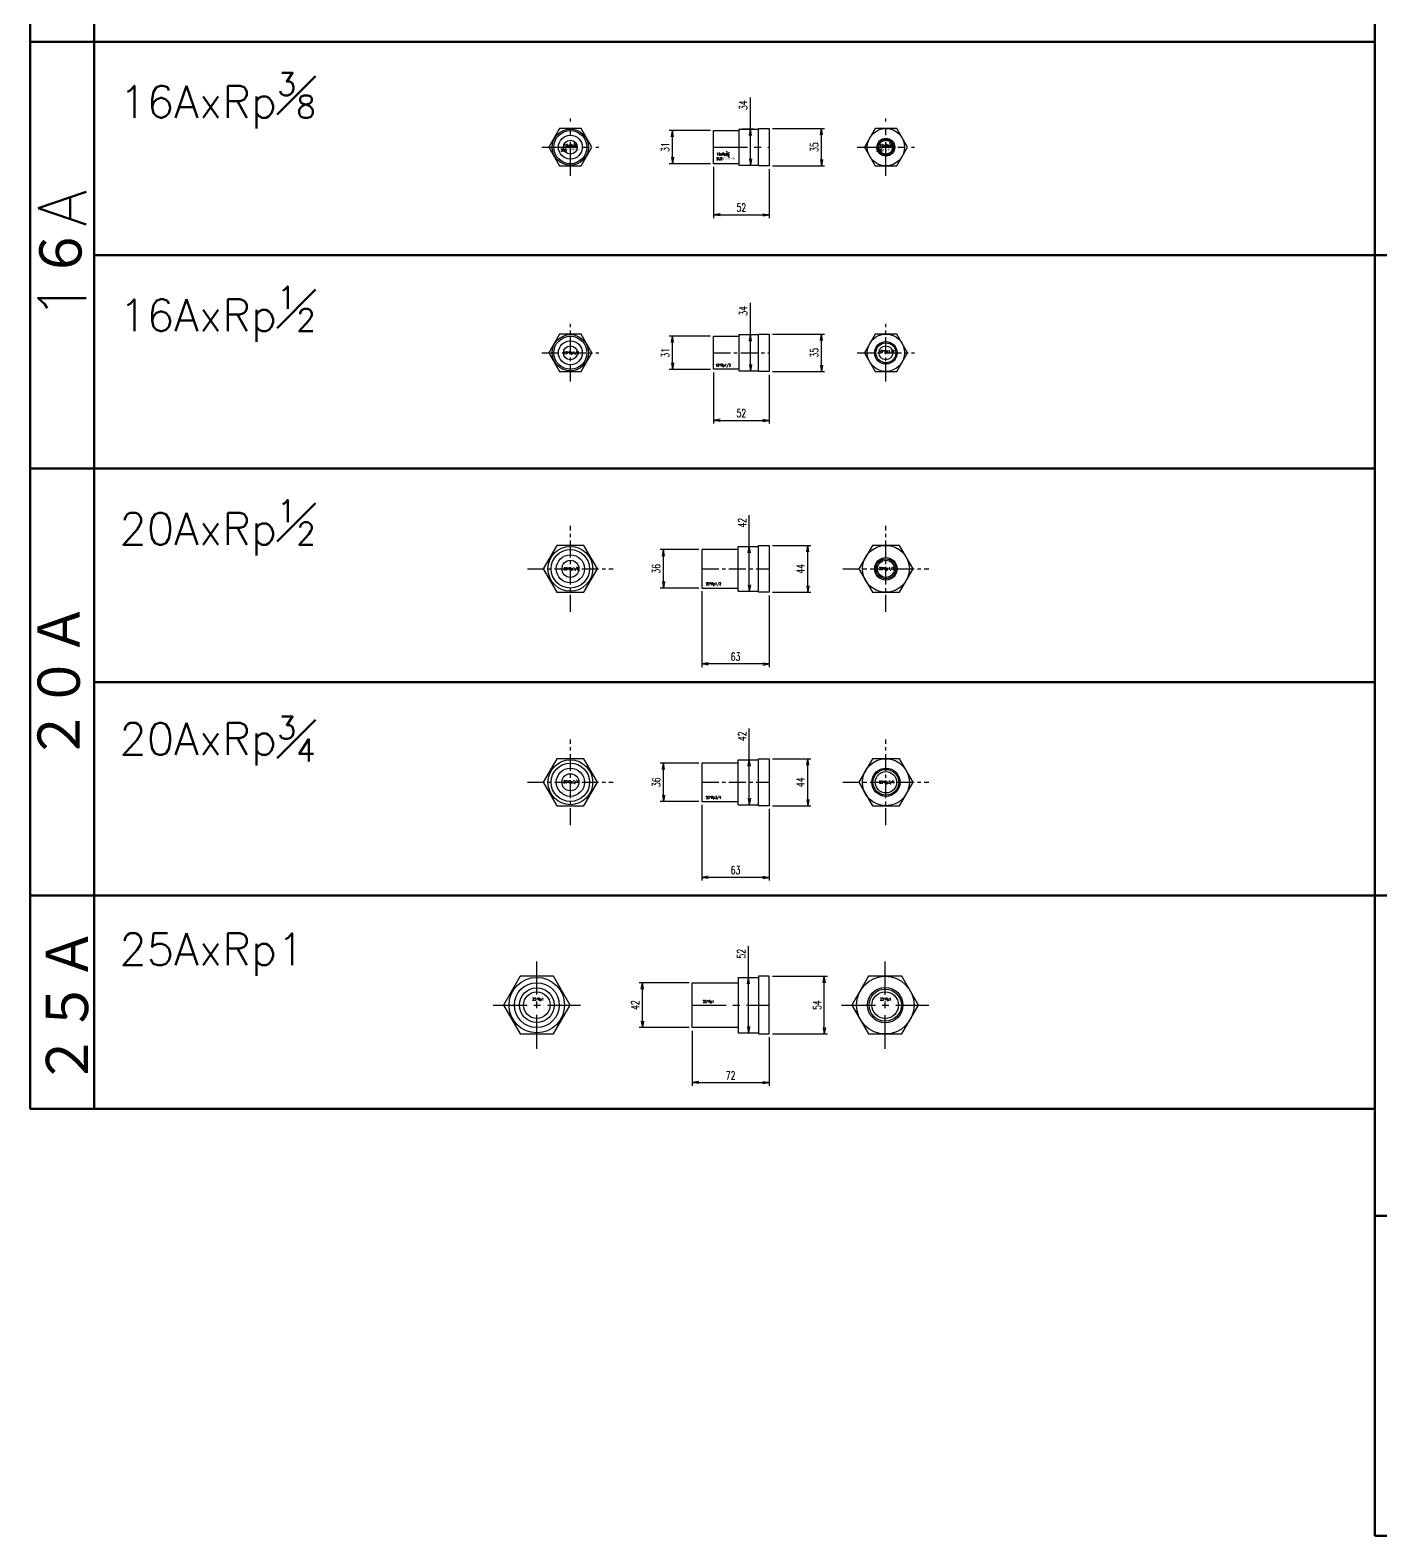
# Model space of a CAD drawing. Header units: millimetres. Extents: x 1711 to 90196, y -23291 to 8516.
# Drawn here: x 43933 to 45199, y -5761 to -4350 of the extents above; entities that cross this region are included whole.
import ezdxf

# ---------------------------------------------------------------- set-up
doc = ezdxf.new("R2010")
doc.units = ezdxf.units.MM
doc.header["$PDMODE"] = 35
doc.linetypes.add('CENTER', pattern=[50.8, 31.75, -6.35, 6.35, -6.35])
doc.layers.add('line', color=153, linetype='Continuous', lineweight=50)
for name, color, linetype in [('寸法', 2, 'Continuous'), ('配管-CVP', 4, 'Continuous'), ('＃配管（PVC)', 21, 'Continuous')]:
    doc.layers.add(name, color=color, linetype=linetype)
doc.styles.add('kpk', font='romans.shx', dxfattribs={"width": 0.7, "bigfont": 'extfont2.shx'})
doc.styles.get("Standard").update_dxf_attribs({"font": 'romans.shx', "bigfont": 'extfont.shx'})
doc.dimstyles.new('KPK-3', dxfattribs={"dimscale": 3, "dimtxt": 2.5, "dimasz": 2, "dimexe": 1, "dimexo": 1, "dimgap": 1, "dimtad": 3, "dimdec": 1, "dimdsep": 46, "dimtxsty": 'kpk', "dimblk": 'OPEN', "dimcen": 2.5, "dimclrd": 2, "dimclre": 2, "dimclrt": 4, "dimadec": 1, "dimazin": 2, "dimtfac": 1, "dimtdec": 1, "dimtmove": 0, "dimatfit": 2, "dimldrblk": 'OPEN', "dimfxl": 0, "dimlwd": -1, "dimlwe": -1, "dimarcsym": 0})

# ---------------------------------------------------------------- blocks, each defined once
blk = doc.blocks.new('_Open')
at = {"color": 0, "linetype": 'ByBlock', "lineweight": -2}
for p, q in [((-1, 0.17), (0, 0)), ((-1, -0.17), (0, 0)), ((0, 0), (-1, 0))]:
    blk.add_line(p, q, dxfattribs=at)
blk = doc.blocks.new('*D2171')
at = {"layer": 'Defpoints', "color": 0, "transparency": 16777216}
for p in [(44573.9, -4474.9), (44625.9, -4476.9), (44625.9, -4522.8)]:
    blk.add_point(p, dxfattribs=at)
at = {"layer": '寸法', "color": 2, "transparency": 16777216}
for p, q in [((44573.9, -4477.9), (44573.9, -4525.8)), ((44625.9, -4479.9), (44625.9, -4525.8)), ((44579.9, -4522.8), (44619.9, -4522.8))]:
    blk.add_line(p, q, dxfattribs=at)
at = {"layer": '寸法', "color": 2, "transparency": 16777216, "xscale": 6, "yscale": 6, "zscale": 6, "rotation": 180}
blk.add_blockref('_Open', (44573.9, -4522.8), dxfattribs=at)
at = {"layer": '寸法', "color": 2, "transparency": 16777216, "xscale": 6, "yscale": 6, "zscale": 6}
blk.add_blockref('_Open', (44625.9, -4522.8), dxfattribs=at)
at = {"layer": '寸法', "color": 4, "transparency": 16777216, "insert": (44599.9, -4516), "char_height": 7.5, "attachment_point": 5, "style": 'kpk', "bg_fill": 3, "box_fill_scale": 1.1, "bg_fill_color": 256, "bg_fill_true_color": 13158600, "bg_fill_transparency": 0}
blk.add_mtext('52', dxfattribs=at)
blk = doc.blocks.new('*D2172')
at = {"layer": 'Defpoints', "color": 0, "transparency": 16777216}
for p in [(44625.9, -4441.9), (44674.9, -4441.9), (44625.9, -4476.9)]:
    blk.add_point(p, dxfattribs=at)
at = {"layer": '寸法', "color": 2, "transparency": 16777216}
for p, q in [((44628.9, -4441.9), (44677.9, -4441.9)), ((44674.9, -4470.9), (44674.9, -4447.9)), ((44628.9, -4476.9), (44677.9, -4476.9))]:
    blk.add_line(p, q, dxfattribs=at)
at = {"layer": '寸法', "color": 2, "transparency": 16777216, "xscale": 6, "yscale": 6, "zscale": 6}
for p, rotation in [((44674.9, -4441.9), 90), ((44674.9, -4476.9), 270)]:
    blk.add_blockref('_Open', p, dxfattribs=dict(at, rotation=rotation))
at = {"layer": '寸法', "color": 4, "transparency": 16777216, "insert": (44668.2, -4459.4), "char_height": 7.5, "attachment_point": 5, "rotation": 90, "style": 'kpk', "bg_fill": 3, "box_fill_scale": 1.1, "bg_fill_color": 256, "bg_fill_true_color": 13158600, "bg_fill_transparency": 0}
blk.add_mtext('35', dxfattribs=at)
blk = doc.blocks.new('*D2173')
at = {"layer": 'Defpoints', "color": 0, "transparency": 16777216}
for p in [(44597.4, -4442.4), (44608.5, -4442.4), (44597.4, -4476.4)]:
    blk.add_point(p, dxfattribs=at)
at = {"layer": '寸法', "color": 2, "transparency": 16777216}
for p, q in [((44608.5, -4442.4), (44608.5, -4412.8)), ((44600.4, -4442.4), (44611.5, -4442.4)), ((44608.5, -4470.4), (44608.5, -4448.4)), ((44600.4, -4476.4), (44611.5, -4476.4))]:
    blk.add_line(p, q, dxfattribs=at)
at = {"layer": '寸法', "color": 2, "transparency": 16777216, "xscale": 6, "yscale": 6, "zscale": 6}
for p, rotation in [((44608.5, -4442.4), 90), ((44608.5, -4476.4), 270)]:
    blk.add_blockref('_Open', p, dxfattribs=dict(at, rotation=rotation))
at = {"layer": '寸法', "color": 4, "transparency": 16777216, "insert": (44601.7, -4420.1), "char_height": 7.5, "attachment_point": 5, "rotation": 90, "style": 'kpk', "bg_fill": 3, "box_fill_scale": 1.1, "bg_fill_color": 256, "bg_fill_true_color": 13158600, "bg_fill_transparency": 0}
blk.add_mtext('34', dxfattribs=at)
blk = doc.blocks.new('*D2174')
at = {"layer": 'Defpoints', "color": 0, "transparency": 16777216}
for p in [(44535.3, -4443.9), (44573.9, -4443.9), (44573.9, -4474.9)]:
    blk.add_point(p, dxfattribs=at)
at = {"layer": '寸法', "color": 2, "transparency": 16777216}
for p, q in [((44570.9, -4443.9), (44532.3, -4443.9)), ((44535.3, -4468.9), (44535.3, -4449.9)), ((44570.9, -4474.9), (44532.3, -4474.9))]:
    blk.add_line(p, q, dxfattribs=at)
at = {"layer": '寸法', "color": 2, "transparency": 16777216, "xscale": 6, "yscale": 6, "zscale": 6}
for p, rotation in [((44535.3, -4443.9), 90), ((44535.3, -4474.9), 270)]:
    blk.add_blockref('_Open', p, dxfattribs=dict(at, rotation=rotation))
at = {"layer": '寸法', "color": 4, "transparency": 16777216, "insert": (44528.6, -4459.4), "char_height": 7.5, "attachment_point": 5, "rotation": 90, "style": 'kpk', "bg_fill": 3, "box_fill_scale": 1.1, "bg_fill_color": 256, "bg_fill_true_color": 13158600, "bg_fill_transparency": 0}
blk.add_mtext('31', dxfattribs=at)
blk = doc.blocks.new('*D2175')
at = {"layer": 'Defpoints', "color": 0, "transparency": 16777216}
for p in [(44573.9, -4667.6), (44625.9, -4669.6), (44625.9, -4715.4)]:
    blk.add_point(p, dxfattribs=at)
at = {"layer": '寸法', "color": 2, "transparency": 16777216}
for p, q in [((44573.9, -4670.6), (44573.9, -4718.4)), ((44625.9, -4672.6), (44625.9, -4718.4)), ((44579.9, -4715.4), (44619.9, -4715.4))]:
    blk.add_line(p, q, dxfattribs=at)
at = {"layer": '寸法', "color": 2, "transparency": 16777216, "xscale": 6, "yscale": 6, "zscale": 6, "rotation": 180}
blk.add_blockref('_Open', (44573.9, -4715.4), dxfattribs=at)
at = {"layer": '寸法', "color": 2, "transparency": 16777216, "xscale": 6, "yscale": 6, "zscale": 6}
blk.add_blockref('_Open', (44625.9, -4715.4), dxfattribs=at)
at = {"layer": '寸法', "color": 4, "transparency": 16777216, "insert": (44599.9, -4708.6), "char_height": 7.5, "attachment_point": 5, "style": 'kpk', "bg_fill": 3, "box_fill_scale": 1.1, "bg_fill_color": 256, "bg_fill_true_color": 13158600, "bg_fill_transparency": 0}
blk.add_mtext('52', dxfattribs=at)
blk = doc.blocks.new('*D2176')
at = {"layer": 'Defpoints', "color": 0, "transparency": 16777216}
for p in [(44625.9, -4634.6), (44674.9, -4634.6), (44625.9, -4669.6)]:
    blk.add_point(p, dxfattribs=at)
at = {"layer": '寸法', "color": 2, "transparency": 16777216}
for p, q in [((44628.9, -4634.6), (44677.9, -4634.6)), ((44674.9, -4663.6), (44674.9, -4640.6)), ((44628.9, -4669.6), (44677.9, -4669.6))]:
    blk.add_line(p, q, dxfattribs=at)
at = {"layer": '寸法', "color": 2, "transparency": 16777216, "xscale": 6, "yscale": 6, "zscale": 6}
for p, rotation in [((44674.9, -4634.6), 90), ((44674.9, -4669.6), 270)]:
    blk.add_blockref('_Open', p, dxfattribs=dict(at, rotation=rotation))
at = {"layer": '寸法', "color": 4, "transparency": 16777216, "insert": (44668.2, -4652.1), "char_height": 7.5, "attachment_point": 5, "rotation": 90, "style": 'kpk', "bg_fill": 3, "box_fill_scale": 1.1, "bg_fill_color": 256, "bg_fill_true_color": 13158600, "bg_fill_transparency": 0}
blk.add_mtext('35', dxfattribs=at)
blk = doc.blocks.new('*D2177')
at = {"layer": 'Defpoints', "color": 0, "transparency": 16777216}
for p in [(44597.4, -4635.1), (44608.5, -4635.1), (44597.4, -4669.1)]:
    blk.add_point(p, dxfattribs=at)
at = {"layer": '寸法', "color": 2, "transparency": 16777216}
for p, q in [((44608.5, -4635.1), (44608.5, -4605.4)), ((44600.4, -4635.1), (44611.5, -4635.1)), ((44608.5, -4663.1), (44608.5, -4641.1)), ((44600.4, -4669.1), (44611.5, -4669.1))]:
    blk.add_line(p, q, dxfattribs=at)
at = {"layer": '寸法', "color": 2, "transparency": 16777216, "xscale": 6, "yscale": 6, "zscale": 6}
for p, rotation in [((44608.5, -4635.1), 90), ((44608.5, -4669.1), 270)]:
    blk.add_blockref('_Open', p, dxfattribs=dict(at, rotation=rotation))
at = {"layer": '寸法', "color": 4, "transparency": 16777216, "insert": (44601.7, -4612.8), "char_height": 7.5, "attachment_point": 5, "rotation": 90, "style": 'kpk', "bg_fill": 3, "box_fill_scale": 1.1, "bg_fill_color": 256, "bg_fill_true_color": 13158600, "bg_fill_transparency": 0}
blk.add_mtext('34', dxfattribs=at)
blk = doc.blocks.new('*D2178')
at = {"layer": 'Defpoints', "color": 0, "transparency": 16777216}
for p in [(44535.3, -4636.6), (44573.9, -4636.6), (44573.9, -4667.6)]:
    blk.add_point(p, dxfattribs=at)
at = {"layer": '寸法', "color": 2, "transparency": 16777216}
for p, q in [((44570.9, -4636.6), (44532.3, -4636.6)), ((44535.3, -4661.6), (44535.3, -4642.6)), ((44570.9, -4667.6), (44532.3, -4667.6))]:
    blk.add_line(p, q, dxfattribs=at)
at = {"layer": '寸法', "color": 2, "transparency": 16777216, "xscale": 6, "yscale": 6, "zscale": 6}
for p, rotation in [((44535.3, -4636.6), 90), ((44535.3, -4667.6), 270)]:
    blk.add_blockref('_Open', p, dxfattribs=dict(at, rotation=rotation))
at = {"layer": '寸法', "color": 4, "transparency": 16777216, "insert": (44528.6, -4652.1), "char_height": 7.5, "attachment_point": 5, "rotation": 90, "style": 'kpk', "bg_fill": 3, "box_fill_scale": 1.1, "bg_fill_color": 256, "bg_fill_true_color": 13158600, "bg_fill_transparency": 0}
blk.add_mtext('31', dxfattribs=at)
blk = doc.blocks.new('*D2179')
at = {"layer": 'Defpoints', "color": 0, "transparency": 16777216}
for p in [(44526.9, -4836.5), (44562.9, -4836.5), (44562.9, -4872.5)]:
    blk.add_point(p, dxfattribs=at)
at = {"layer": '寸法', "color": 2, "transparency": 16777216}
for p, q in [((44559.9, -4836.5), (44523.9, -4836.5)), ((44526.9, -4866.5), (44526.9, -4842.5)), ((44559.9, -4872.5), (44523.9, -4872.5))]:
    blk.add_line(p, q, dxfattribs=at)
at = {"layer": '寸法', "color": 2, "transparency": 16777216, "xscale": 6, "yscale": 6, "zscale": 6}
for p, rotation in [((44526.9, -4836.5), 90), ((44526.9, -4872.5), 270)]:
    blk.add_blockref('_Open', p, dxfattribs=dict(at, rotation=rotation))
at = {"layer": '寸法', "color": 4, "transparency": 16777216, "insert": (44520.1, -4854.5), "char_height": 7.5, "attachment_point": 5, "rotation": 90, "style": 'kpk', "bg_fill": 3, "box_fill_scale": 1.1, "bg_fill_color": 256, "bg_fill_true_color": 13158600, "bg_fill_transparency": 0}
blk.add_mtext('36', dxfattribs=at)
blk = doc.blocks.new('*D2180')
at = {"layer": 'Defpoints', "color": 0, "transparency": 16777216}
for p in [(44596.9, -4833.5), (44607.3, -4833.5), (44596.9, -4875.5)]:
    blk.add_point(p, dxfattribs=at)
at = {"layer": '寸法', "color": 2, "transparency": 16777216}
for p, q in [((44607.3, -4833.5), (44607.3, -4804.2)), ((44599.9, -4833.5), (44610.3, -4833.5)), ((44607.3, -4869.5), (44607.3, -4839.5)), ((44599.9, -4875.5), (44610.3, -4875.5))]:
    blk.add_line(p, q, dxfattribs=at)
at = {"layer": '寸法', "color": 2, "transparency": 16777216, "xscale": 6, "yscale": 6, "zscale": 6}
for p, rotation in [((44607.3, -4833.5), 90), ((44607.3, -4875.5), 270)]:
    blk.add_blockref('_Open', p, dxfattribs=dict(at, rotation=rotation))
at = {"layer": '寸法', "color": 4, "transparency": 16777216, "insert": (44600.5, -4811.4), "char_height": 7.5, "attachment_point": 5, "rotation": 90, "style": 'kpk', "bg_fill": 3, "box_fill_scale": 1.1, "bg_fill_color": 256, "bg_fill_true_color": 13158600, "bg_fill_transparency": 0}
blk.add_mtext('42', dxfattribs=at)
blk = doc.blocks.new('*D2181')
at = {"layer": 'Defpoints', "color": 0, "transparency": 16777216}
for p in [(44625.9, -4832.5), (44662.1, -4832.5), (44625.9, -4876.5)]:
    blk.add_point(p, dxfattribs=at)
at = {"layer": '寸法', "color": 2, "transparency": 16777216}
for p, q in [((44628.9, -4832.5), (44665.1, -4832.5)), ((44662.1, -4870.5), (44662.1, -4838.5)), ((44628.9, -4876.5), (44665.1, -4876.5))]:
    blk.add_line(p, q, dxfattribs=at)
at = {"layer": '寸法', "color": 2, "transparency": 16777216, "xscale": 6, "yscale": 6, "zscale": 6}
for p, rotation in [((44662.1, -4832.5), 90), ((44662.1, -4876.5), 270)]:
    blk.add_blockref('_Open', p, dxfattribs=dict(at, rotation=rotation))
at = {"layer": '寸法', "color": 4, "transparency": 16777216, "insert": (44655.3, -4854.5), "char_height": 7.5, "attachment_point": 5, "rotation": 90, "style": 'kpk', "bg_fill": 3, "box_fill_scale": 1.1, "bg_fill_color": 256, "bg_fill_true_color": 13158600, "bg_fill_transparency": 0}
blk.add_mtext('44', dxfattribs=at)
blk = doc.blocks.new('*D2182')
at = {"layer": 'Defpoints', "color": 0, "transparency": 16777216}
for p in [(44562.9, -4872.5), (44625.9, -4876.5), (44562.9, -4943.6)]:
    blk.add_point(p, dxfattribs=at)
at = {"layer": '寸法', "color": 2, "transparency": 16777216}
for p, q in [((44562.9, -4875.5), (44562.9, -4946.6)), ((44625.9, -4879.5), (44625.9, -4946.6)), ((44619.9, -4943.6), (44568.9, -4943.6))]:
    blk.add_line(p, q, dxfattribs=at)
at = {"layer": '寸法', "color": 2, "transparency": 16777216, "xscale": 6, "yscale": 6, "zscale": 6, "rotation": 180}
blk.add_blockref('_Open', (44562.9, -4943.6), dxfattribs=at)
at = {"layer": '寸法', "color": 2, "transparency": 16777216, "xscale": 6, "yscale": 6, "zscale": 6}
blk.add_blockref('_Open', (44625.9, -4943.6), dxfattribs=at)
at = {"layer": '寸法', "color": 4, "transparency": 16777216, "insert": (44594.4, -4936.8), "char_height": 7.5, "attachment_point": 5, "style": 'kpk', "bg_fill": 3, "box_fill_scale": 1.1, "bg_fill_color": 256, "bg_fill_true_color": 13158600, "bg_fill_transparency": 0}
blk.add_mtext('63', dxfattribs=at)
blk = doc.blocks.new('*D2183')
at = {"layer": 'Defpoints', "color": 0, "transparency": 16777216}
for p in [(44526.9, -5036.5), (44562.9, -5036.5), (44562.9, -5072.5)]:
    blk.add_point(p, dxfattribs=at)
at = {"layer": '寸法', "color": 2, "transparency": 16777216}
for p, q in [((44559.9, -5036.5), (44523.9, -5036.5)), ((44526.9, -5066.5), (44526.9, -5042.5)), ((44559.9, -5072.5), (44523.9, -5072.5))]:
    blk.add_line(p, q, dxfattribs=at)
at = {"layer": '寸法', "color": 2, "transparency": 16777216, "xscale": 6, "yscale": 6, "zscale": 6}
for p, rotation in [((44526.9, -5036.5), 90), ((44526.9, -5072.5), 270)]:
    blk.add_blockref('_Open', p, dxfattribs=dict(at, rotation=rotation))
at = {"layer": '寸法', "color": 4, "transparency": 16777216, "insert": (44520.1, -5054.5), "char_height": 7.5, "attachment_point": 5, "rotation": 90, "style": 'kpk', "bg_fill": 3, "box_fill_scale": 1.1, "bg_fill_color": 256, "bg_fill_true_color": 13158600, "bg_fill_transparency": 0}
blk.add_mtext('36', dxfattribs=at)
blk = doc.blocks.new('*D2184')
at = {"layer": 'Defpoints', "color": 0, "transparency": 16777216}
for p in [(44596.9, -5033.5), (44607.3, -5033.5), (44596.9, -5075.5)]:
    blk.add_point(p, dxfattribs=at)
at = {"layer": '寸法', "color": 2, "transparency": 16777216}
for p, q in [((44607.3, -5033.5), (44607.3, -5004.2)), ((44599.9, -5033.5), (44610.3, -5033.5)), ((44607.3, -5069.5), (44607.3, -5039.5)), ((44599.9, -5075.5), (44610.3, -5075.5))]:
    blk.add_line(p, q, dxfattribs=at)
at = {"layer": '寸法', "color": 2, "transparency": 16777216, "xscale": 6, "yscale": 6, "zscale": 6}
for p, rotation in [((44607.3, -5033.5), 90), ((44607.3, -5075.5), 270)]:
    blk.add_blockref('_Open', p, dxfattribs=dict(at, rotation=rotation))
at = {"layer": '寸法', "color": 4, "transparency": 16777216, "insert": (44600.5, -5011.4), "char_height": 7.5, "attachment_point": 5, "rotation": 90, "style": 'kpk', "bg_fill": 3, "box_fill_scale": 1.1, "bg_fill_color": 256, "bg_fill_true_color": 13158600, "bg_fill_transparency": 0}
blk.add_mtext('42', dxfattribs=at)
blk = doc.blocks.new('*D2185')
at = {"layer": 'Defpoints', "color": 0, "transparency": 16777216}
for p in [(44625.9, -5032.5), (44662.1, -5032.5), (44625.9, -5076.5)]:
    blk.add_point(p, dxfattribs=at)
at = {"layer": '寸法', "color": 2, "transparency": 16777216}
for p, q in [((44628.9, -5032.5), (44665.1, -5032.5)), ((44662.1, -5070.5), (44662.1, -5038.5)), ((44628.9, -5076.5), (44665.1, -5076.5))]:
    blk.add_line(p, q, dxfattribs=at)
at = {"layer": '寸法', "color": 2, "transparency": 16777216, "xscale": 6, "yscale": 6, "zscale": 6}
for p, rotation in [((44662.1, -5032.5), 90), ((44662.1, -5076.5), 270)]:
    blk.add_blockref('_Open', p, dxfattribs=dict(at, rotation=rotation))
at = {"layer": '寸法', "color": 4, "transparency": 16777216, "insert": (44655.3, -5054.5), "char_height": 7.5, "attachment_point": 5, "rotation": 90, "style": 'kpk', "bg_fill": 3, "box_fill_scale": 1.1, "bg_fill_color": 256, "bg_fill_true_color": 13158600, "bg_fill_transparency": 0}
blk.add_mtext('44', dxfattribs=at)
blk = doc.blocks.new('*D2186')
at = {"layer": 'Defpoints', "color": 0, "transparency": 16777216}
for p in [(44562.9, -5072.5), (44625.9, -5076.5), (44562.9, -5143.6)]:
    blk.add_point(p, dxfattribs=at)
at = {"layer": '寸法', "color": 2, "transparency": 16777216}
for p, q in [((44562.9, -5075.5), (44562.9, -5146.6)), ((44625.9, -5079.5), (44625.9, -5146.6)), ((44619.9, -5143.6), (44568.9, -5143.6))]:
    blk.add_line(p, q, dxfattribs=at)
at = {"layer": '寸法', "color": 2, "transparency": 16777216, "xscale": 6, "yscale": 6, "zscale": 6, "rotation": 180}
blk.add_blockref('_Open', (44562.9, -5143.6), dxfattribs=at)
at = {"layer": '寸法', "color": 2, "transparency": 16777216, "xscale": 6, "yscale": 6, "zscale": 6}
blk.add_blockref('_Open', (44625.9, -5143.6), dxfattribs=at)
at = {"layer": '寸法', "color": 4, "transparency": 16777216, "insert": (44594.4, -5136.8), "char_height": 7.5, "attachment_point": 5, "style": 'kpk', "bg_fill": 3, "box_fill_scale": 1.1, "bg_fill_color": 256, "bg_fill_true_color": 13158600, "bg_fill_transparency": 0}
blk.add_mtext('63', dxfattribs=at)
blk = doc.blocks.new('*D2187')
at = {"layer": 'Defpoints', "color": 0, "transparency": 16777216}
for p in [(44596.9, -5237.3), (44606.5, -5237.3), (44596.9, -5289.3)]:
    blk.add_point(p, dxfattribs=at)
at = {"layer": '寸法', "color": 2, "transparency": 16777216}
for p, q in [((44606.5, -5237.3), (44606.5, -5208)), ((44599.9, -5237.3), (44609.5, -5237.3)), ((44606.5, -5283.3), (44606.5, -5243.3)), ((44599.9, -5289.3), (44609.5, -5289.3))]:
    blk.add_line(p, q, dxfattribs=at)
at = {"layer": '寸法', "color": 2, "transparency": 16777216, "xscale": 6, "yscale": 6, "zscale": 6}
for p, rotation in [((44606.5, -5237.3), 90), ((44606.5, -5289.3), 270)]:
    blk.add_blockref('_Open', p, dxfattribs=dict(at, rotation=rotation))
at = {"layer": '寸法', "color": 4, "transparency": 16777216, "insert": (44599.8, -5215.2), "char_height": 7.5, "attachment_point": 5, "rotation": 90, "style": 'kpk', "bg_fill": 3, "box_fill_scale": 1.1, "bg_fill_color": 256, "bg_fill_true_color": 13158600, "bg_fill_transparency": 0}
blk.add_mtext('52', dxfattribs=at)
blk = doc.blocks.new('*D2188')
at = {"layer": 'Defpoints', "color": 0, "transparency": 16777216}
for p in [(44625.9, -5236.3), (44677.6, -5236.3), (44625.9, -5290.3)]:
    blk.add_point(p, dxfattribs=at)
at = {"layer": '寸法', "color": 2, "transparency": 16777216}
for p, q in [((44628.9, -5236.3), (44680.6, -5236.3)), ((44677.6, -5284.3), (44677.6, -5242.3)), ((44628.9, -5290.3), (44680.6, -5290.3))]:
    blk.add_line(p, q, dxfattribs=at)
at = {"layer": '寸法', "color": 2, "transparency": 16777216, "xscale": 6, "yscale": 6, "zscale": 6}
for p, rotation in [((44677.6, -5236.3), 90), ((44677.6, -5290.3), 270)]:
    blk.add_blockref('_Open', p, dxfattribs=dict(at, rotation=rotation))
at = {"layer": '寸法', "color": 4, "transparency": 16777216, "insert": (44670.9, -5263.3), "char_height": 7.5, "attachment_point": 5, "rotation": 90, "style": 'kpk', "bg_fill": 3, "box_fill_scale": 1.1, "bg_fill_color": 256, "bg_fill_true_color": 13158600, "bg_fill_transparency": 0}
blk.add_mtext('54', dxfattribs=at)
blk = doc.blocks.new('*D2189')
at = {"layer": 'Defpoints', "color": 0, "transparency": 16777216}
for p in [(44507.1, -5242.3), (44553.9, -5242.3), (44553.9, -5284.3)]:
    blk.add_point(p, dxfattribs=at)
at = {"layer": '寸法', "color": 2, "transparency": 16777216}
for p, q in [((44550.9, -5242.3), (44504.1, -5242.3)), ((44507.1, -5278.3), (44507.1, -5248.3)), ((44550.9, -5284.3), (44504.1, -5284.3))]:
    blk.add_line(p, q, dxfattribs=at)
at = {"layer": '寸法', "color": 2, "transparency": 16777216, "xscale": 6, "yscale": 6, "zscale": 6}
for p, rotation in [((44507.1, -5242.3), 90), ((44507.1, -5284.3), 270)]:
    blk.add_blockref('_Open', p, dxfattribs=dict(at, rotation=rotation))
at = {"layer": '寸法', "color": 4, "transparency": 16777216, "insert": (44500.4, -5263.3), "char_height": 7.5, "attachment_point": 5, "rotation": 90, "style": 'kpk', "bg_fill": 3, "box_fill_scale": 1.1, "bg_fill_color": 256, "bg_fill_true_color": 13158600, "bg_fill_transparency": 0}
blk.add_mtext('42', dxfattribs=at)
blk = doc.blocks.new('*D2190')
at = {"layer": 'Defpoints', "color": 0, "transparency": 16777216}
for p in [(44553.9, -5284.3), (44625.9, -5290.3), (44625.9, -5335.8)]:
    blk.add_point(p, dxfattribs=at)
at = {"layer": '寸法', "color": 2, "transparency": 16777216}
for p, q in [((44553.9, -5287.3), (44553.9, -5338.8)), ((44625.9, -5293.3), (44625.9, -5338.8)), ((44559.9, -5335.8), (44619.9, -5335.8))]:
    blk.add_line(p, q, dxfattribs=at)
at = {"layer": '寸法', "color": 2, "transparency": 16777216, "xscale": 6, "yscale": 6, "zscale": 6, "rotation": 180}
blk.add_blockref('_Open', (44553.9, -5335.8), dxfattribs=at)
at = {"layer": '寸法', "color": 2, "transparency": 16777216, "xscale": 6, "yscale": 6, "zscale": 6}
blk.add_blockref('_Open', (44625.9, -5335.8), dxfattribs=at)
at = {"layer": '寸法', "color": 4, "transparency": 16777216, "insert": (44589.9, -5329.1), "char_height": 7.5, "attachment_point": 5, "style": 'kpk', "bg_fill": 3, "box_fill_scale": 1.1, "bg_fill_color": 256, "bg_fill_true_color": 13158600, "bg_fill_transparency": 0}
blk.add_mtext('72', dxfattribs=at)
blk = doc.blocks.new('A$C4A113188')
at = {"layer": '＃配管（PVC)', "color": 2, "linetype": 'CENTER'}
for p, q in [((0, -26.8), (0, 26.8)), ((-26.8, 0), (26.8, 0))]:
    blk.add_line(p, q, dxfattribs=at)
at = {"layer": '＃配管（PVC)', "color": 0, "linetype": 'ByBlock'}
blk.add_lwpolyline([(-10.1, 17.5), (-20.2, 0), (-10.1, -17.5), (10.1, -17.5), (20.2, 0), (10.1, 17.5)], close=True, dxfattribs=at)
for radius in [17, 15.5, 11.2, 6.5]:
    blk.add_circle((0, 0), radius, dxfattribs=at)
at = {"layer": 'Defpoints', "color": 6, "insert": (0, 0), "char_height": 2.5, "attachment_point": 5, "style": 'kpk'}
blk.add_mtext('\\A1;16xRp{\\H0.9x;\\S3#8;}\\PSUSインサート', dxfattribs=at)
blk = doc.blocks.new('A$C61B52EED')
at = {"color": 0}
for p, q in [((42, 17.5), (52, 17.5)), ((52, -17.5), (42, -17.5))]:
    blk.add_line(p, q, dxfattribs=at)
at = {"layer": '＃配管（PVC)', "color": 0, "linetype": 'ByBlock'}
for p, q in [((0, -15.5), (0, 15.5)), ((0, 15.5), (23.5, 15.5)), ((23.5, 17), (23.5, -17)), ((23.5, 17), (42, 17)), ((42, -17.5), (42, 17.5)), ((52, 17.5), (52, -17.5)), ((23.5, -15.5), (0, -15.5)), ((23.5, -17), (42, -17))]:
    blk.add_line(p, q, dxfattribs=at)
at = {"layer": '＃配管（PVC)', "color": 2, "linetype": 'CENTER'}
blk.add_line((0, 0), (52, 0), dxfattribs=at)
at = {"layer": 'Defpoints', "color": 6, "insert": (2.6, -4.2), "char_height": 2.5, "attachment_point": 1, "style": 'kpk'}
blk.add_mtext('\\A1;16xRp{\\H0.9x;\\S3#8;}\\PSUSインサート', dxfattribs=at)
blk = doc.blocks.new('A$C15952AE1')
at = {"layer": '＃配管（PVC)', "color": 2, "linetype": 'CENTER'}
for p, q in [((0, -26.8), (0, 26.8)), ((-26.8, 0), (26.8, 0))]:
    blk.add_line(p, q, dxfattribs=at)
at = {"layer": '＃配管（PVC)', "color": 0, "linetype": 'ByBlock'}
blk.add_lwpolyline([(-10.1, 17.5), (-20.2, 0), (-10.1, -17.5), (10.1, -17.5), (20.2, 0), (10.1, 17.5)], close=True, dxfattribs=at)
for radius in [17.5, 7.47, 6.5]:
    blk.add_circle((0, 0), radius, dxfattribs=at)
at = {"layer": '＃配管（PVC)', "color": 42}
blk.add_circle((0, 0), 8.33, dxfattribs=at)
at = {"layer": 'Defpoints', "color": 6, "insert": (0, 0), "char_height": 2.5, "attachment_point": 5, "style": 'kpk'}
blk.add_mtext('\\A1;16xRp{\\H0.9x;\\S3#8;}\\PSUSインサート', dxfattribs=at)
blk = doc.blocks.new('A$C038E41CD')
at = {"color": 2, "linetype": 'CENTER', "ltscale": 0.5}
for p, q in [((0, -26.8), (0, 26.8)), ((-26.8, 0), (26.8, 0))]:
    blk.add_line(p, q, dxfattribs=at)
at = {"color": 0, "linetype": 'ByBlock'}
blk.add_lwpolyline([(-10.1, 17.5), (-20.2, 0), (-10.1, -17.5), (10.1, -17.5), (20.2, 0), (10.1, 17.5)], close=True, dxfattribs=at)
for radius in [17, 15.5, 11.2, 6.5]:
    blk.add_circle((0, 0), radius, dxfattribs=at)
at = {"layer": 'Defpoints', "color": 6, "style": 'kpk', "width": 0.7}
blk.add_text('16*Rp1/2', height=2.5, dxfattribs=at).set_placement((-6.4, -1.2))
blk = doc.blocks.new('A$C0A6F1959')
at = {"color": 0, "linetype": 'ByBlock'}
for p, q in [((0, -15.5), (0, 15.5)), ((0, 15.5), (23.5, 15.5)), ((23.5, 17), (23.5, -17)), ((23.5, 17), (42, 17)), ((42, -17.5), (42, 17.5)), ((42, 17.5), (52, 17.5)), ((52, 17.5), (52, -17.5)), ((23.5, -15.5), (0, -15.5)), ((23.5, -17), (42, -17)), ((52, -17.5), (42, -17.5))]:
    blk.add_line(p, q, dxfattribs=at)
at = {"color": 2, "linetype": 'CENTER', "ltscale": 0.5}
blk.add_line((0, 0), (52, 0), dxfattribs=at)
at = {"layer": 'Defpoints', "color": 6, "style": 'kpk', "width": 0.7}
blk.add_text('16*Rp1/2', height=2.5, dxfattribs=at).set_placement((1.6, -13))
blk = doc.blocks.new('A$C79D66922')
at = {"color": 2, "linetype": 'CENTER', "ltscale": 0.5}
for p, q in [((0, -26.8), (0, 26.8)), ((-26.8, 0), (26.8, 0))]:
    blk.add_line(p, q, dxfattribs=at)
at = {"color": 0, "linetype": 'ByBlock'}
blk.add_lwpolyline([(-10.1, 17.5), (-20.2, 0), (-10.1, -17.5), (10.1, -17.5), (20.2, 0), (10.1, 17.5)], close=True, dxfattribs=at)
for radius in [17.5, 9.32, 6.5]:
    blk.add_circle((0, 0), radius, dxfattribs=at)
at = {"color": 42}
blk.add_circle((0, 0), 10.5, dxfattribs=at)
at = {"layer": 'Defpoints', "color": 6, "style": 'kpk', "width": 0.7}
blk.add_text('16*Rp1/2', height=2.5, dxfattribs=at).set_placement((-6.5, 0))
blk = doc.blocks.new('A$C6161499D')
at = {"color": 2, "linetype": 'CENTER', "ltscale": 0.5}
for p, q in [((0, -40.2), (0, 40.2)), ((-40.2, 0), (40.2, 0))]:
    blk.add_line(p, q, dxfattribs=at)
at = {"color": 0, "linetype": 'ByBlock'}
blk.add_lwpolyline([(-12.7, 22), (-25.4, 0), (-12.7, -22), (12.7, -22), (25.4, 0), (12.7, 22)], close=True, dxfattribs=at)
for radius in [21, 18, 13.2, 8]:
    blk.add_circle((0, 0), radius, dxfattribs=at)
at = {"layer": 'Defpoints', "color": 6, "style": 'kpk', "width": 0.7}
blk.add_text('20*Rp1/2', height=2.5, dxfattribs=at).set_placement((-6.3, -1.2))
blk = doc.blocks.new('A$C247D6082')
at = {"color": 0, "linetype": 'ByBlock'}
for p, q in [((34, 18), (0, 18)), ((0, 18), (0, -18)), ((34, -21), (34, 21)), ((34, 21), (53, 21)), ((53, -22), (53, 22)), ((53, 22), (63, 22)), ((63, 22), (63, -22)), ((0, -18), (34, -18)), ((34, -21), (53, -21)), ((63, -22), (53, -22))]:
    blk.add_line(p, q, dxfattribs=at)
at = {"color": 2, "linetype": 'CENTER', "ltscale": 0.5}
blk.add_line((0, 0), (63, 0), dxfattribs=at)
at = {"layer": 'Defpoints', "color": 6, "style": 'kpk', "width": 0.7}
blk.add_text('20*Rp1/2', height=2.5, dxfattribs=at).set_placement((3.6, -15.4))
blk = doc.blocks.new('A$C7C9517F4')
at = {"color": 2, "linetype": 'CENTER', "ltscale": 0.5}
for p, q in [((0, -40.2), (0, 40.2)), ((-40.2, 0), (40.2, 0))]:
    blk.add_line(p, q, dxfattribs=at)
at = {"color": 0, "linetype": 'ByBlock'}
blk.add_lwpolyline([(-12.7, 22), (-25.4, 0), (-12.7, -22), (12.7, -22), (25.4, 0), (12.7, 22)], close=True, dxfattribs=at)
for radius in [22, 9.32, 8]:
    blk.add_circle((0, 0), radius, dxfattribs=at)
at = {"color": 42}
blk.add_circle((0, 0), 10.5, dxfattribs=at)
at = {"layer": 'Defpoints', "color": 6, "style": 'kpk', "width": 0.7}
blk.add_text('20*Rp1/2', height=2.5, dxfattribs=at).set_placement((-6.5, -1.1))
blk = doc.blocks.new('A$C05444704')
at = {"color": 2, "linetype": 'CENTER', "ltscale": 0.5}
for p, q in [((0, -40.2), (0, 40.2)), ((-40.2, 0), (40.2, 0))]:
    blk.add_line(p, q, dxfattribs=at)
at = {"layer": '＃配管（PVC)', "color": 0, "linetype": 'ByBlock'}
blk.add_lwpolyline([(-12.7, 22), (-25.4, 0), (-12.7, -22), (12.7, -22), (25.4, 0), (12.7, 22)], close=True, dxfattribs=at)
for radius in [21, 18, 13.2, 8]:
    blk.add_circle((0, 0), radius, dxfattribs=at)
at = {"layer": 'Defpoints', "color": 6, "style": 'kpk', "width": 0.7}
blk.add_text('20*Rp3/4', height=2.5, dxfattribs=at).set_placement((-6.6, -0.8))
blk = doc.blocks.new('A$C38BB7338')
at = {"color": 2, "linetype": 'CENTER', "ltscale": 0.5}
blk.add_line((0, 0), (63, 0), dxfattribs=at)
at = {"color": 0}
blk.add_line((63, -22), (53, -22), dxfattribs=at)
at = {"layer": '＃配管（PVC)', "color": 0, "linetype": 'ByBlock'}
for p, q in [((34, 18), (0, 18)), ((0, 18), (0, -18)), ((34, -21), (34, 21)), ((34, 21), (53, 21)), ((53, -22), (53, 22)), ((53, 22), (63, 22)), ((63, 22), (63, -22)), ((0, -18), (34, -18)), ((34, -21), (53, -21))]:
    blk.add_line(p, q, dxfattribs=at)
at = {"layer": 'Defpoints', "color": 6, "style": 'kpk', "width": 0.7}
blk.add_text('20*Rp3/4', height=2.5, dxfattribs=at).set_placement((3.6, -15.4))
blk = doc.blocks.new('A$C397710CB')
at = {"color": 2, "linetype": 'CENTER', "ltscale": 0.5}
for p, q in [((0, -40.2), (0, 40.2)), ((-40.2, 0), (40.2, 0))]:
    blk.add_line(p, q, dxfattribs=at)
at = {"color": 42}
blk.add_circle((0, 0), 13.2, dxfattribs=at)
at = {"layer": '＃配管（PVC)', "color": 0, "linetype": 'ByBlock'}
blk.add_lwpolyline([(-12.7, 22), (-25.4, 0), (-12.7, -22), (12.7, -22), (25.4, 0), (12.7, 22)], close=True, dxfattribs=at)
for radius in [22, 12.1, 10]:
    blk.add_circle((0, 0), radius, dxfattribs=at)
at = {"layer": 'Defpoints', "color": 6, "style": 'kpk', "width": 0.7}
blk.add_text('20*Rp3/4', height=2.5, dxfattribs=at).set_placement((-6.4, -1.1))
blk = doc.blocks.new('A$C37CD24B7')
at = {"layer": '＃配管（PVC)', "color": 2, "linetype": 'CENTER'}
for p, q in [((0, -40.9), (0, 40.9)), ((-40.9, 0), (40.9, 0))]:
    blk.add_line(p, q, dxfattribs=at)
at = {"layer": '＃配管（PVC)', "color": 0, "linetype": 'ByBlock'}
blk.add_lwpolyline([(-15.6, 27), (-31.2, 0), (-15.6, -27), (15.6, -27), (31.2, 0), (15.6, 27)], close=True, dxfattribs=at)
for radius in [26, 21, 16.3, 12.5]:
    blk.add_circle((0, 0), radius, dxfattribs=at)
at = {"layer": 'Defpoints', "color": 6, "style": 'kpk', "width": 0.7}
blk.add_text('25*Rp1', height=2.5, dxfattribs=at).set_placement((-4.2, 4.2))
blk = doc.blocks.new('A$C77CB7CAD')
at = {"layer": '＃配管（PVC)', "color": 0, "linetype": 'ByBlock'}
for p, q in [((0, -21), (0, 21)), ((0, 21), (43, 21)), ((43, 26), (43, -26)), ((43, 26), (62, 26)), ((72, 27), (62, 27)), ((62, 27), (62, -27)), ((72, -27), (72, 27)), ((43, -21), (0, -21)), ((43, -26), (62, -26)), ((62, -27), (72, -27))]:
    blk.add_line(p, q, dxfattribs=at)
at = {"layer": '＃配管（PVC)', "color": 2, "linetype": 'CENTER'}
blk.add_line((0, 0), (72, 0), dxfattribs=at)
at = {"layer": 'Defpoints', "color": 6, "style": 'kpk', "width": 0.7}
blk.add_text('25*Rp1', height=2.5, dxfattribs=at).set_placement((9.9, 2.2))
blk = doc.blocks.new('A$C51655369')
at = {"layer": '＃配管（PVC)', "color": 2, "linetype": 'CENTER'}
for p, q in [((0, -41), (0, 40.9)), ((-41, 0), (40.9, 0))]:
    blk.add_line(p, q, dxfattribs=at)
at = {"layer": '＃配管（PVC)', "color": 0, "linetype": 'ByBlock'}
blk.add_lwpolyline([(-15.6, 27), (-31.2, 0), (-15.6, -27), (15.6, -27), (31.2, 0), (15.6, 27)], close=True, dxfattribs=at)
for radius in [27, 15.1, 12.5]:
    blk.add_circle((0, 0), radius, dxfattribs=at)
at = {"layer": '＃配管（PVC)', "color": 42}
blk.add_circle((0, 0), 16.6, dxfattribs=at)
at = {"layer": 'Defpoints', "color": 6, "style": 'kpk', "width": 0.7}
blk.add_text('25*Rp1', height=2.5, dxfattribs=at).set_placement((-4.9, 4.2))
blk = doc.blocks.new('A$C9b6e2878')
at = {"layer": 'line'}
for p, q in [((1260, 0), (1260, -1960)), ((60, -1560), (0, -1560)), ((1260, -1560), (60, -1560))]:
    blk.add_line(p, q, dxfattribs=at)
for points in [[(0, -1560), (0, 0), (60, 0), (60, -1560)], [(1260, -1360), (1260, 0), (1320, 0), (1320, -1960)], [(1260, -560), (60, -560), (0, -560)], [(1260, -760), (60, -760)], [(2520, -760), (1320, -760), (1260, -760)], [(1260, -960), (60, -960), (0, -960)], [(1260, -1160), (60, -1160)], [(1260, -1360), (60, -1360), (0, -1360)], [(2520, -1360), (1320, -1360), (1260, -1360)], [(2520, -1660), (1320, -1660), (1260, -1660)], [(2520, -1960), (1320, -1960), (1260, -1960)]]:
    blk.add_lwpolyline(points, dxfattribs=at)
at = {"layer": 'line', "char_height": 30, "attachment_point": 4}
for s, insert in [('16AxRp{\\H0.7x;\\S3#8;}', (83.6, -615.3)), ('16AxRp{\\H0.7x;\\S1#2;}', (83.6, -815.3)), ('20AxRp{\\H0.7x;\\S1#2;}', (83.6, -1015.3)), ('\\A1;20AxRp{\\H0.7x;\\S3#4;}', (83.6, -1215.3)), ('25AxRp1', (83.6, -1415.3))]:
    blk.add_mtext(s, dxfattribs=dict(at, insert=insert))
at = {"layer": 'line', "char_height": 45, "attachment_point": 5, "rotation": 90}
for s, insert in [('1６A', (30, -760)), ('２０Ａ', (28.4, -1160)), ('２５Ａ', (36.2, -1464.2))]:
    blk.add_mtext(s, dxfattribs=dict(at, insert=insert))

msp = doc.modelspace()

# ---------------------------------------------------------------- block references
at = {"layer": '配管-CVP'}
for name, p in [('A$C4A113188', (44439.6552, -4459.4268)), ('A$C15952AE1', (44735.3083, -4459.4268)), ('A$C038E41CD', (44439.6552, -4652.071)), ('A$C79D66922', (44735.3083, -4652.071)), ('A$C6161499D', (44439.6552, -4854.4975)), ('A$C7C9517F4', (44735.3083, -4854.4975)), ('A$C05444704', (44439.6552, -5054.4975)), ('A$C397710CB', (44735.3083, -5054.4975)), ('A$C37CD24B7', (44408.2117, -5263.3084)), ('A$C51655369', (44734.6846, -5263.3084))]:
    msp.add_blockref(name, p, dxfattribs=at)

# ---------------------------------------------------------------- dimensions: what is measured, and where the dimension line sits
at = {"layer": '寸法'}
for base, p1, p2, picture, middle in [((44625.8739, -4522.7532), (44573.8739, -4474.9268), (44625.8739, -4476.9268), '*D2171', (44599.8739, -4516.0032)), ((44625.8739, -4715.3974), (44573.8739, -4667.571), (44625.8739, -4669.571), '*D2175', (44599.8739, -4708.6474))]:
    dim = msp.add_linear_dim(base=base, p1=p1, p2=p2, dimstyle='KPK-3', dxfattribs=at)
    dim.commit()
    dim.dimension.update_dxf_attribs({"geometry": picture, "text_midpoint": middle})
for base, p1, p2, picture, middle in [((44607.273, -4833.4975), (44596.8739, -4875.4975), (44596.8739, -4833.4975), '*D2180', (44607.273, -4811.4141)), ((44607.273, -5033.4975), (44596.8739, -5075.4975), (44596.8739, -5033.4975), '*D2184', (44607.273, -5011.4141)), ((44606.5463, -5237.3084), (44596.8739, -5289.3084), (44596.8739, -5237.3084), '*D2187', (44606.5463, -5215.2251))]:
    dim = msp.add_linear_dim(base=base, p1=p1, p2=p2, angle=90, dimstyle='KPK-3', dxfattribs=at)
    dim.commit()
    dim.dimension.update_dxf_attribs({"geometry": picture, "text_midpoint": middle, "dimtype": 160})
for base, p1, p2, picture, middle in [((44526.8829, -4836.4975), (44562.8739, -4872.4975), (44562.8739, -4836.4975), '*D2179', (44520.1329, -4854.4975)), ((44662.0726, -4832.4975), (44625.8739, -4876.4975), (44625.8739, -4832.4975), '*D2181', (44655.3226, -4854.4975)), ((44526.8829, -5036.4975), (44562.8739, -5072.4975), (44562.8739, -5036.4975), '*D2183', (44520.1329, -5054.4975)), ((44662.0726, -5032.4975), (44625.8739, -5076.4975), (44625.8739, -5032.4975), '*D2185', (44655.3226, -5054.4975)), ((44507.1134, -5242.3084), (44553.8739, -5284.3084), (44553.8739, -5242.3084), '*D2189', (44500.3634, -5263.3084)), ((44677.6318, -5236.3084), (44625.8739, -5290.3084), (44625.8739, -5236.3084), '*D2188', (44670.8818, -5263.3084))]:
    dim = msp.add_linear_dim(base=base, p1=p1, p2=p2, angle=90, dimstyle='KPK-3', dxfattribs=at)
    dim.commit()
    dim.dimension.update_dxf_attribs({"geometry": picture, "text_midpoint": middle})

# ---------------------------------------------------------------- next in the draw order: dimensions: what is measured, and where the dimension line sits
for base, p1, p2, picture, middle in [((44608.4784, -4442.4268), (44597.3739, -4476.4268), (44597.3739, -4442.4268), '*D2173', (44608.4784, -4420.1351)), ((44608.4784, -4635.071), (44597.3739, -4669.071), (44597.3739, -4635.071), '*D2177', (44608.4784, -4612.7793))]:
    dim = msp.add_linear_dim(base=base, p1=p1, p2=p2, angle=90, dimstyle='KPK-3', dxfattribs=at)
    dim.commit()
    dim.dimension.update_dxf_attribs({"geometry": picture, "text_midpoint": middle, "dimtype": 160})
for base, p1, p2, picture, middle in [((44535.3016, -4443.9268), (44573.8739, -4474.9268), (44573.8739, -4443.9268), '*D2174', (44528.5516, -4459.4268)), ((44674.9416, -4441.9268), (44625.8739, -4476.9268), (44625.8739, -4441.9268), '*D2172', (44668.1916, -4459.4268)), ((44535.3016, -4636.571), (44573.8739, -4667.571), (44573.8739, -4636.571), '*D2178', (44528.5516, -4652.071)), ((44674.9416, -4634.571), (44625.8739, -4669.571), (44625.8739, -4634.571), '*D2176', (44668.1916, -4652.071))]:
    dim = msp.add_linear_dim(base=base, p1=p1, p2=p2, angle=90, dimstyle='KPK-3', dxfattribs=at)
    dim.commit()
    dim.dimension.update_dxf_attribs({"geometry": picture, "text_midpoint": middle})
for base, p1, p2, picture, middle in [((44562.8739, -4943.5808), (44625.8739, -4876.4975), (44562.8739, -4872.4975), '*D2182', (44594.3739, -4936.8308)), ((44562.8739, -5143.5808), (44625.8739, -5076.4975), (44562.8739, -5072.4975), '*D2186', (44594.3739, -5136.8308)), ((44625.8739, -5335.8011), (44553.8739, -5284.3084), (44625.8739, -5290.3084), '*D2190', (44589.8739, -5329.0511))]:
    dim = msp.add_linear_dim(base=base, p1=p1, p2=p2, dimstyle='KPK-3', dxfattribs=at)
    dim.commit()
    dim.dimension.update_dxf_attribs({"geometry": picture, "text_midpoint": middle})

# ---------------------------------------------------------------- next in the draw order: block references
at = {"layer": 'line'}
msp.add_blockref('A$C9b6e2878', (43933.4518, -3800.6046), dxfattribs=at)
at = {"layer": '配管-CVP'}
for name, p in [('A$C61B52EED', (44573.8739, -4459.4268)), ('A$C0A6F1959', (44573.8739, -4652.071)), ('A$C247D6082', (44562.8739, -4854.4975)), ('A$C38BB7338', (44562.8739, -5054.4975)), ('A$C77CB7CAD', (44553.8739, -5263.3084))]:
    msp.add_blockref(name, p, dxfattribs=at)

doc.saveas('drawing.dxf')
